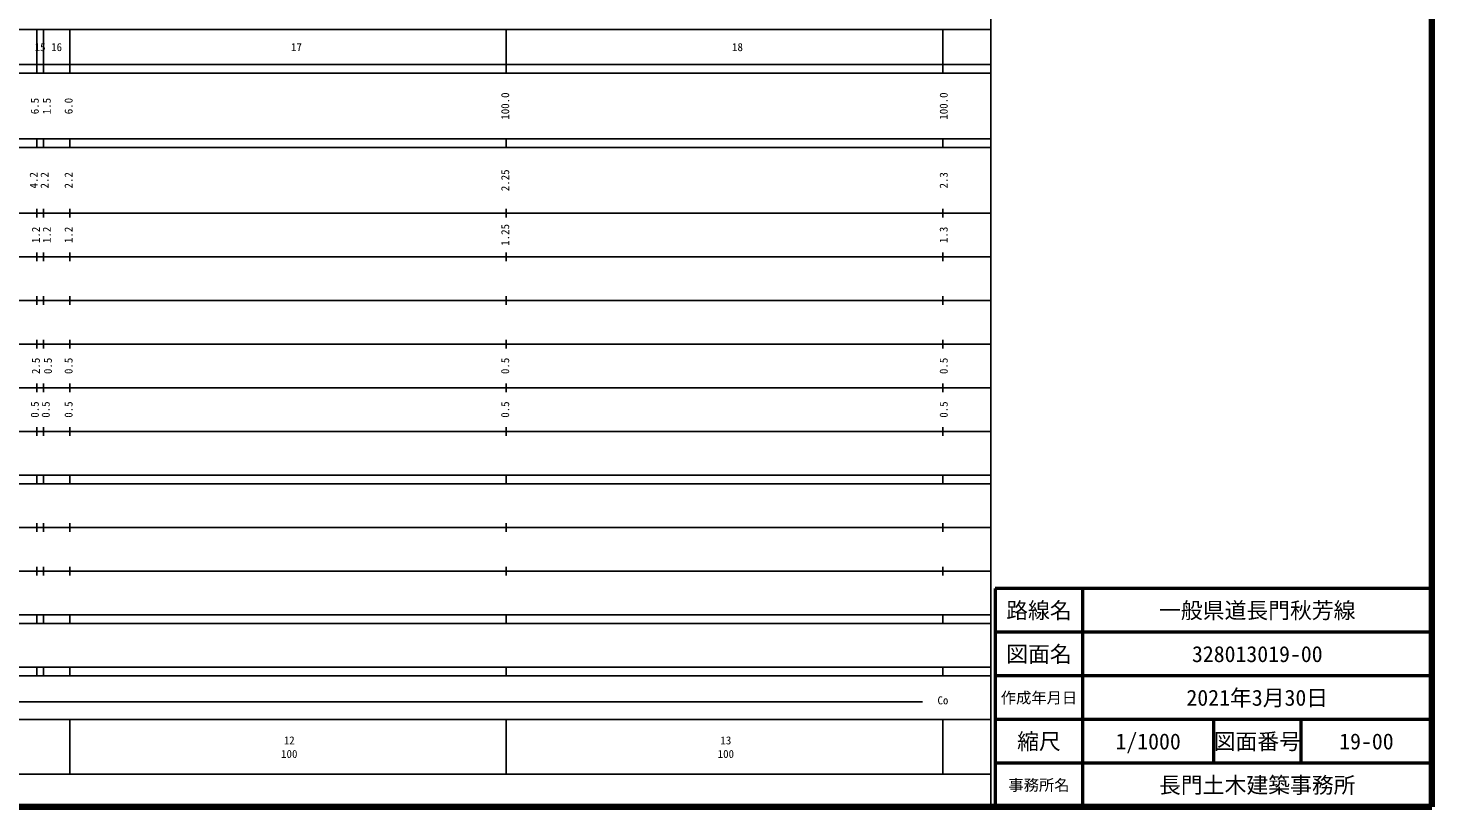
# Model space of a CAD drawing. Units: millimetres on the paper, enlarged 1000 times. Extents: x 40000 to 680000, y 20000 to 380000.
# Drawn here: x 358467 to 680000, y 20000 to 198357 of the extents above; entities that cross this region are included whole.
import ezdxf
from ezdxf.enums import TextEntityAlignment as Align

# ---------------------------------------------------------------- set-up
doc = ezdxf.new("R2010")
doc.units = ezdxf.units.MM
doc.header["$LTSCALE"] = 1000
for name, color, linetype, lineweight in [('M-TTL', 2, 'Continuous', 140), ('M-TTL-BAND', 7, 'Continuous', 25), ('M-TTL-FRAM', 2, 'Continuous', 50), ('M-TTL-LINE', 7, 'Continuous', 50), ('M-TTL-TXT', 7, 'Continuous', 13)]:
    doc.layers.add(name, color=color, linetype=linetype, lineweight=lineweight)
doc.styles.add('ＭＳ ゴシック', font='')
doc.styles.get('ＭＳ ゴシック').set_extended_font_data('MS Gothic')

msp = doc.modelspace()

# ---------------------------------------------------------------- linework, layer by layer
at = {"layer": 'M-TTL'}
for p, q in [((680000, 20000), (680000, 380000)), ((40000, 20000), (680000, 20000))]:
    msp.add_line(p, q, dxfattribs=at)
at = {"layer": 'M-TTL-BAND'}
for p, q in [((579000, 20000), (579000, 370000)), ((68000, 198000), (579000, 198000)), ((360500, 198000), (360500, 188000)), ((362000, 198000), (362000, 188000)), ((368000, 198000), (368000, 188000)), ((468000, 198000), (468000, 188000)), ((568000, 198000), (568000, 188000)), ((40000, 190000), (579000, 190000)), ((40000, 188000), (579000, 188000)), ((40000, 173000), (579000, 173000)), ((40000, 171000), (579000, 171000)), ((360500, 173000), (360500, 171000)), ((362000, 173000), (362000, 171000)), ((368000, 171000), (368000, 173000)), ((468000, 171000), (468000, 173000)), ((568000, 171000), (568000, 173000)), ((40000, 156000), (579000, 156000)), ((360500, 157000), (360500, 155000)), ((362000, 157000), (362000, 155000)), ((368000, 155000), (368000, 157000)), ((468000, 155000), (468000, 157000)), ((568000, 155000), (568000, 157000)), ((46000, 146000), (579000, 146000)), ((360500, 147000), (360500, 145000)), ((362000, 147000), (362000, 145000)), ((368000, 145000), (368000, 147000)), ((468000, 145000), (468000, 147000)), ((568000, 145000), (568000, 147000)), ((52000, 136000), (579000, 136000)), ((360500, 137000), (360500, 135000)), ((362000, 137000), (362000, 135000)), ((368000, 135000), (368000, 137000)), ((468000, 135000), (468000, 137000)), ((568000, 135000), (568000, 137000)), ((46000, 126000), (579000, 126000)), ((360500, 127000), (360500, 125000)), ((362000, 127000), (362000, 125000)), ((368000, 125000), (368000, 127000)), ((468000, 125000), (468000, 127000)), ((568000, 125000), (568000, 127000)), ((52000, 116000), (579000, 116000)), ((360500, 117000), (360500, 115000)), ((362000, 117000), (362000, 115000)), ((368000, 115000), (368000, 117000)), ((468000, 115000), (468000, 117000)), ((568000, 115000), (568000, 117000)), ((360500, 107000), (360500, 105000)), ((362000, 107000), (362000, 105000)), ((368000, 105000), (368000, 107000)), ((468000, 105000), (468000, 107000)), ((568000, 105000), (568000, 107000)), ((46000, 106000), (579000, 106000)), ((40000, 96000), (579000, 96000)), ((40000, 94000), (579000, 94000)), ((360500, 96000), (360500, 94000)), ((362000, 96000), (362000, 94000)), ((368000, 94000), (368000, 96000)), ((468000, 94000), (468000, 96000)), ((568000, 94000), (568000, 96000)), ((49000, 84000), (579000, 84000)), ((360500, 85000), (360500, 83000)), ((362000, 85000), (362000, 83000)), ((368000, 83000), (368000, 85000)), ((468000, 83000), (468000, 85000)), ((568000, 83000), (568000, 85000)), ((40000, 74000), (579000, 74000)), ((360500, 75000), (360500, 73000)), ((362000, 75000), (362000, 73000)), ((368000, 73000), (368000, 75000)), ((468000, 73000), (468000, 75000)), ((568000, 73000), (568000, 75000)), ((40000, 64000), (579000, 64000)), ((40000, 62000), (579000, 62000)), ((360500, 64000), (360500, 62000)), ((362000, 64000), (362000, 62000)), ((368000, 62000), (368000, 64000)), ((468000, 62000), (468000, 64000)), ((568000, 62000), (568000, 64000)), ((40000, 52000), (579000, 52000)), ((360500, 52000), (360500, 50000)), ((362000, 52000), (362000, 50000)), ((368000, 50000), (368000, 52000)), ((468000, 50000), (468000, 52000)), ((568000, 50000), (568000, 52000)), ((40000, 50000), (579000, 50000)), ((265505, 44092), (563297, 44092)), ((40000, 40000), (579000, 40000)), ((368000, 40000), (368000, 27500)), ((468000, 40000), (468000, 27500)), ((568000, 40000), (568000, 27500)), ((68000, 27500), (579000, 27500))]:
    msp.add_line(p, q, dxfattribs=at)
at = {"layer": 'M-TTL-FRAM'}
for p, q in [((680000, 70000), (580000, 70000)), ((580000, 70000), (580000, 20000))]:
    msp.add_line(p, q, dxfattribs=at)
at = {"layer": 'M-TTL-LINE'}
for p, q in [((600000, 70000), (600000, 20000)), ((680000, 60000), (580000, 60000)), ((680000, 50000), (580000, 50000)), ((680000, 40000), (580000, 40000)), ((630000, 40000), (630000, 30000)), ((650000, 40000), (650000, 30000)), ((680000, 30000), (580000, 30000))]:
    msp.add_line(p, q, dxfattribs=at)

# ---------------------------------------------------------------- texts
at = {"layer": 'M-TTL-BAND', "style": 'ＭＳ ゴシック'}
for s, p in [('15', (361225, 194000)), ('16', (364996, 194000)), ('17', (419948, 194000)), ('18', (520948, 194000)), ('Co', (568000, 44406)), ('12', (418288, 35238)), ('13', (518288, 35238)), ('100', (418288, 32131)), ('100', (518288, 32131))]:
    msp.add_text(s, height=1833, dxfattribs=at).set_placement(p, align=Align.MIDDLE_CENTER)
for s, p in [('100.0', (467740, 180500)), ('100.0', (568169, 180500)), ('6.5', (359997, 180500)), ('1.5', (362747, 180500)), ('6.0', (367740, 180500)), ('4.2', (359747, 163500)), ('2.2', (362247, 163500)), ('2.2', (367738, 163500)), ('2.25', (467738, 163500)), ('2.3', (568169, 163500)), ('1.2', (360247, 151000)), ('1.2', (362747, 151000)), ('1.2', (367738, 151000)), ('1.25', (467738, 151000)), ('1.3', (568169, 151000)), ('2.5', (360247, 121000)), ('0.5', (362997, 121000)), ('0.5', (367738, 121000)), ('0.5', (467738, 121000)), ('0.5', (568169, 121000)), ('0.5', (359997, 111000)), ('0.5', (362497, 111000)), ('0.5', (367738, 111000)), ('0.5', (467738, 111000)), ('0.5', (568169, 111000))]:
    msp.add_text(s, height=1833, rotation=90, dxfattribs=at).set_placement(p, align=Align.MIDDLE_CENTER)
at = {"layer": 'M-TTL-TXT', "style": 'ＭＳ ゴシック'}
for s, height, p in [('路線名', 3666, (590000, 65000)), ('一般県道長門秋芳線', 3666, (640000, 65000)), ('図面名', 3666, (590000, 55000)), ('328013019-00', 3666, (640000, 55000)), ('作成年月日', 2566, (590000, 45000)), ('2021年3月30日', 3666, (640000, 45000)), ('縮尺', 3666, (590000, 35000)), ('1/1000', 3666, (615000, 35000)), ('図面番号', 3666, (640000, 35000)), ('19-00', 3666, (665000, 35000)), ('事務所名', 2566, (590000, 25000)), ('長門土木建築事務所', 3666, (640000, 25000))]:
    msp.add_text(s, height=height, dxfattribs=at).set_placement(p, align=Align.MIDDLE_CENTER)

doc.saveas('drawing.dxf')
